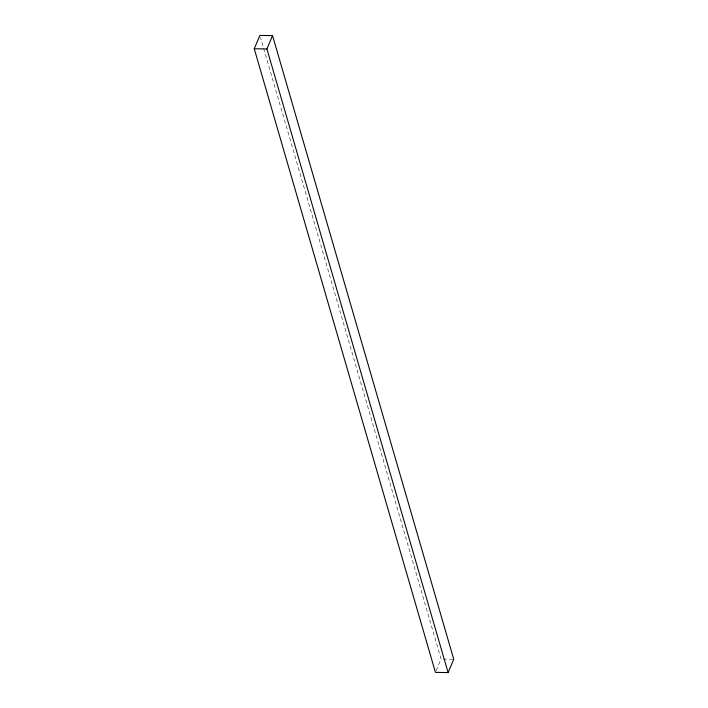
<?xml version="1.0" encoding="UTF-8"?>
<svg xmlns="http://www.w3.org/2000/svg" width="708" height="708" viewBox="0 0 708 708"><rect width="100%" height="100%" fill="white"/><g stroke="black" fill="none" stroke-linecap="round" stroke-linejoin="round"><path stroke-width="0.53" stroke-dasharray="3.54 2.66" d="M436.243 670.458L441.075 659.033L260.509 37.524M443.181 659.077L452.686 659.254"/><path stroke-width="1.06" d="M254.252 48.728L259.889 35.4L272.562 35.639L453.748 659.272L448.111 672.6L435.438 672.361L254.252 48.728L266.925 48.967L272.562 35.639M266.925 48.967L448.111 672.6"/></g></svg>
